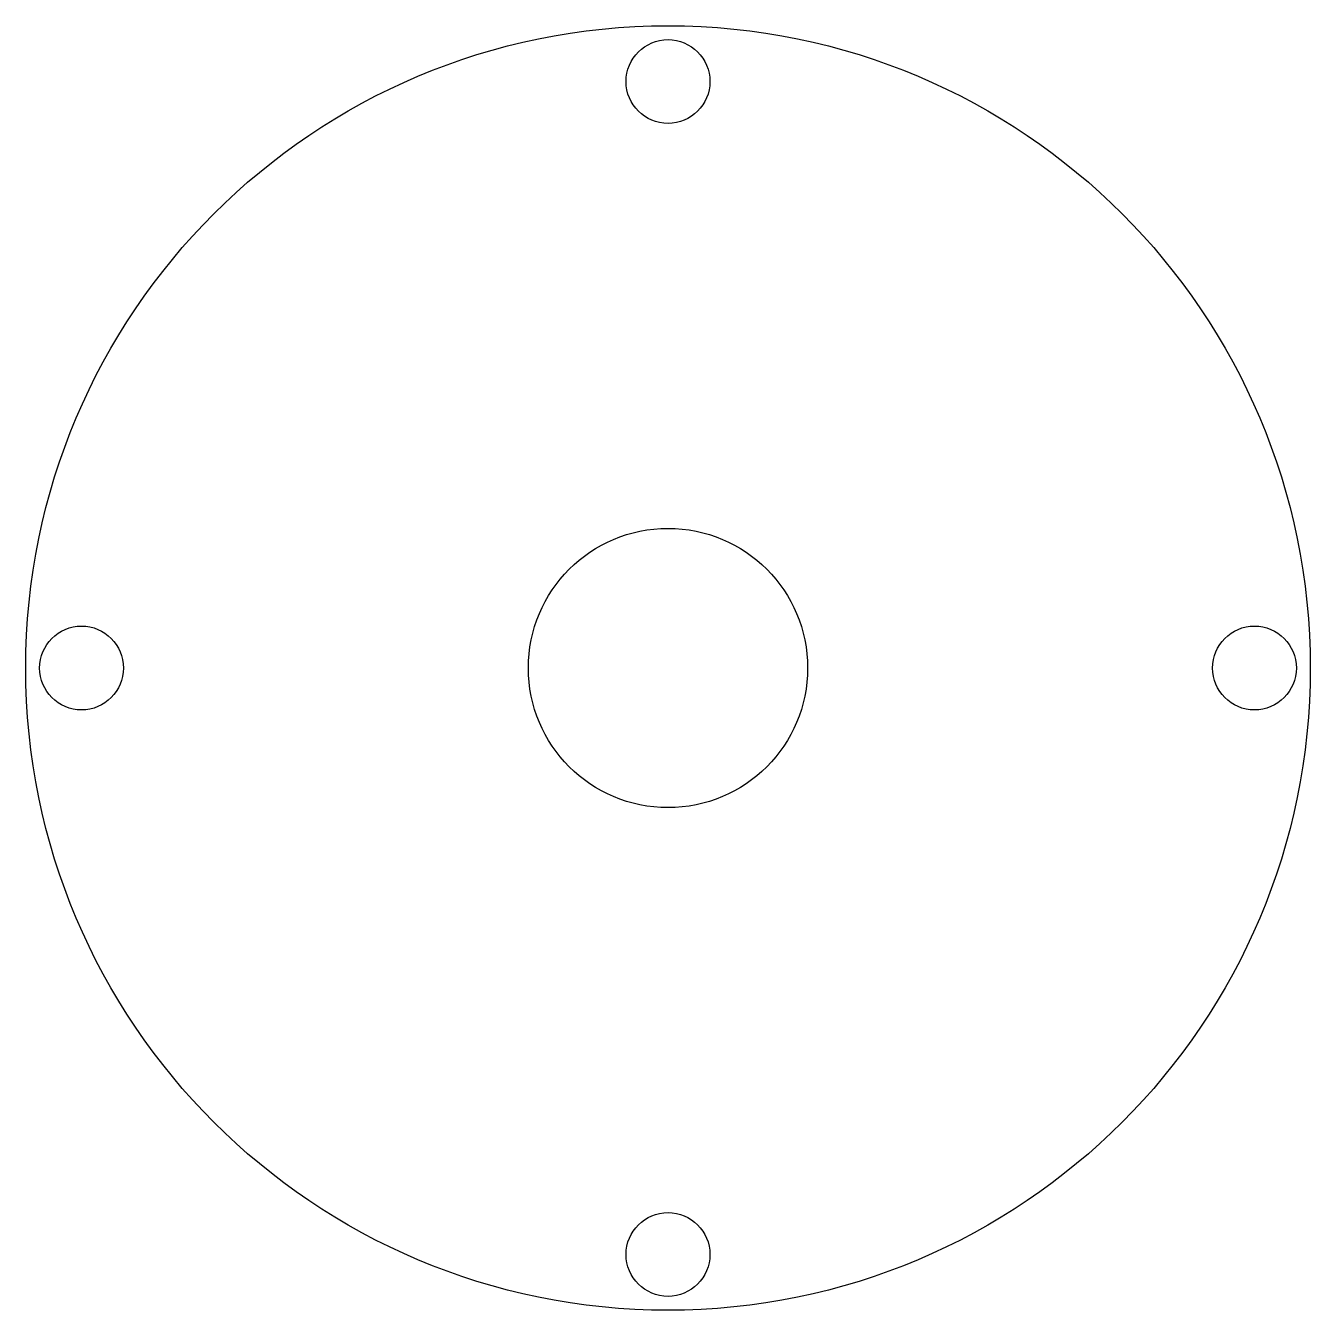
# Model space of a CAD drawing. Extents: x -46 to 46, y -46 to 46.
import ezdxf

# ---------------------------------------------------------------- set-up
doc = ezdxf.new("R2010")
doc.units = 0

msp = doc.modelspace()

# ---------------------------------------------------------------- linework, layer by layer
at = {"layer": 'BOLT'}
for centre in [(0, 42), (-42, 0), (42, 0), (0, -42)]:
    msp.add_circle(centre, 3, dxfattribs=at)
at = {"layer": 'CENTER'}
msp.add_circle((0, 0), 10, dxfattribs=at)
at = {"layer": 'OD'}
msp.add_circle((0, 0), 46, dxfattribs=at)

doc.saveas('drawing.dxf')
